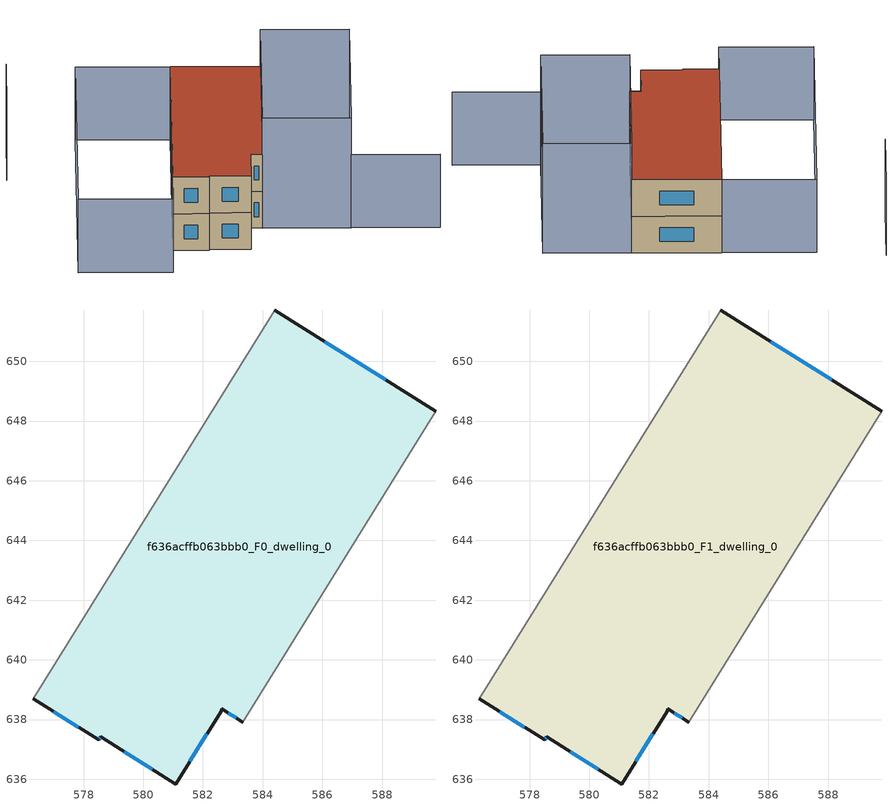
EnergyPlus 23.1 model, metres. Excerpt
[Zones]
f636acffb063bbb0_F0_dwelling_0
 floor ground (EU_floor_Construction): 589.8,648.33 583.33,637.92 582.64,638.36 582.6,638.28 581.09,635.84 578.57,637.42 578.51,637.32 576.31,638.69 584.4,651.72 z0
 wall outside (EU_wall_Construction): 576.31,638.69 578.51,637.32 578.57,637.42 581.09,635.84 582.6,638.28 582.64,638.36 583.33,637.92 / 589.8,648.33 584.4,651.72 z0:3
 wall adiabatic (EU_wall_Construction): 584.4,651.72 576.31,638.69 / 583.33,637.92 589.8,648.33 z0:3
 window (EU_Window_Construction): 577,638.26 577.82,637.75 / 588.12,649.39 586.08,650.67 / 582.85,638.22 583.11,638.05 / 581.56,636.6 582.13,637.52 / 579.36,636.93 580.3,636.33 / 578.53,637.35 578.55,637.39 z0.93:2.07
f636acffb063bbb0_F1_dwelling_0
 floor to f636acffb063bbb0_F0_dwelling_0 (EU_floor_Construction): 589.8,648.33 583.33,637.92 582.63,638.36 582.6,638.28 581.09,635.84 578.57,637.42 578.51,637.32 576.31,638.69 584.4,651.72 z3
 wall outside (EU_wall_Construction): 576.31,638.69 578.51,637.32 578.57,637.42 581.09,635.84 582.6,638.28 582.64,638.36 583.33,637.92 / 589.8,648.33 584.4,651.72 z3:6
 wall adiabatic (EU_wall_Construction): 584.4,651.72 576.31,638.69 / 583.33,637.92 589.8,648.33 z3:6
 window (EU_Window_Construction): 577,638.26 577.82,637.75 / 588.12,649.39 586.08,650.67 / 582.85,638.22 583.11,638.05 / 581.56,636.6 582.13,637.52 / 579.36,636.93 580.3,636.33 / 578.53,637.35 578.55,637.39 z3.93:5.07
 roof outside (EU_roof_Construction): 583.33,637.92 589.8,648.33 584.4,651.72 576.31,638.69 578.51,637.32 578.57,637.42 581.09,635.84 582.6,638.28 582.64,638.36 z6
shading: 593.96,631.25 588.63,634.56 / 588.63,634.56 595.11,645 / 574.81,658.25 571.66,653.19 / 584.41,651.73 574.72,636.12 / 574.72,636.12 569.02,639.66 / 569.02,639.66 578.71,655.26 / 578.71,655.26 584.41,651.73 z0:6; 583.32,637.89 589.8,648.33 / 589.8,648.33 595.13,645.02 / 595.13,645.02 588.64,634.59 / 588.64,634.59 583.32,637.89 z0:9
[Building]
EU S2 Campaign: North Axis=0; Terrain=City; Solar Distribution=FullExterior
[Site:Location]
Montreal-Trudeau.Intl.AP: Latitude=45.4667; Longitude=-73.75; Time Zone=-5; Elevation=36
[SizingPeriod:WeatherFileDays]
AnnualSizingPeriod: Begin Month=1; Begin Day of Month=1; End Month=12; End Day of Month=31; Day of Week for Start Day=Monday; Use Weather File Daylight Saving Period=No; Use Weather File Rain and Snow Indicators=No
[MATERIAL]
EU_InternalMass_Material: Roughness=MediumRough; Thickness=0.1; Conductivity=1; Density=1800; Specific Heat=900; Thermal Absorptance=0.9; Solar Absorptance=0.7; Visible Absorptance=0.7
[MATERIAL:NOMASS] Roughness=MediumRough; Thermal Absorptance=0.9; Solar Absorptance=0.7; Visible Absorptance=0.7
Name | Thermal Resistance
EU_wall_NoMass; EU_floor_NoMass | 1.51479
EU_roof_NoMass | 2.84114
[WINDOWMATERIAL:SIMPLEGLAZINGSYSTEM]
EU_Window_SimpleGlazing: UFactor=3.53504; Solar Heat Gain Coefficient=0.8; Visible Transmittance=0.8
[CONSTRUCTION]
EU_wall_Construction: EU_wall_NoMass
EU_roof_Construction: EU_roof_NoMass
EU_floor_Construction: EU_floor_NoMass
EU_Window_Construction: EU_Window_SimpleGlazing
EU_InternalMass_Construction: EU_InternalMass_Material
[ZONE] Type=1; Multiplier=1; Ceiling Height=autocalculate; Volume=284.552; Floor Area=autocalculate; Part of Total Floor Area=Yes
f636acffb063bbb0_F0_dwelling_0; f636acffb063bbb0_F1_dwelling_0
[INTERNALMASS] Construction=EU_InternalMass_Construction; Surface Area=94.8507
Name | Zone or ZoneList
f636acffb063bbb0_F0_dwelling_0_EU_InternalMass | f636acffb063bbb0_F0_dwelling_0
f636acffb063bbb0_F1_dwelling_0_EU_InternalMass | f636acffb063bbb0_F1_dwelling_0
[OTHEREQUIPMENT] Fuel Type=Electricity; Design Level Calculation Method=Watts/Area; Power per Zone Floor Area=1; Fraction Latent=0; Fraction Radiant=0; Fraction Lost=0; Carbon Dioxide Generation Rate=0; EndUse Subcategory=EU_Step8_InternalGains
Name | Zone or ZoneList or Space or SpaceList | Schedule
EU_Step8_InternalGain_f636acffb063bbb0_F0_dwelling_0_f000 | f636acffb063bbb0_F0_dwelling_0 | EU_Step8_GainSchedule_f636acffb063bbb0_F0_dwelling_0_f000
EU_Step8_InternalGain_f636acffb063bbb0_F1_dwelling_0_f000 | f636acffb063bbb0_F1_dwelling_0 | EU_Step8_GainSchedule_f636acffb063bbb0_F1_dwelling_0_f000
[ZONEVENTILATION:DESIGNFLOWRATE] Schedule=EU_AlwaysOn; Design Flow Rate Calculation Method=AirChanges/Hour; Air Changes per Hour=0.775154; Ventilation Type=Natural; Fan Pressure Rise=0; Fan Total Efficiency=1; Constant Term Coefficient=1; Temperature Term Coefficient=0; Velocity Term Coefficient=0; Velocity Squared Term Coefficient=0; Minimum Indoor Temperature=-100; Maximum Indoor Temperature=100; Delta Temperature=-100; Minimum Outdoor Temperature=-100; Maximum Outdoor Temperature=100; Maximum Wind Speed=40
Name | Zone or ZoneList or Space or SpaceList
EU_ConstantAir_f636acffb063bbb0_F0_dwelling_0 | f636acffb063bbb0_F0_dwelling_0
EU_ConstantAir_f636acffb063bbb0_F1_dwelling_0 | f636acffb063bbb0_F1_dwelling_0
[HVACTEMPLATE:THERMOSTAT] Constant Heating Setpoint=20; Constant Cooling Setpoint=50
EU_HeatOnly_f636acffb063bbb0_F0_dwelling_0; EU_HeatOnly_f636acffb063bbb0_F1_dwelling_0
[HVACTEMPLATE:ZONE:IDEALLOADSAIRSYSTEM] System Availability Schedule=EU_AlwaysOn; Maximum Heating Supply Air Temperature=50; Minimum Cooling Supply Air Temperature=13; Maximum Heating Supply Air Humidity Ratio=0.0156; Minimum Cooling Supply Air Humidity Ratio=0.0077; Heating Limit=NoLimit; Cooling Limit=NoLimit; Heating Availability Schedule=EU_AlwaysOn; Cooling Availability Schedule=EU_CoolingOff; Dehumidification Control Type=ConstantSensibleHeatRatio; Cooling Sensible Heat Ratio=0.7; Dehumidification Setpoint=60; Humidification Control Type=None; Humidification Setpoint=30; Outdoor Air Method=None; Outdoor Air Flow Rate per Person=0.00944; Outdoor Air Flow Rate per Zone Floor Area=0; Outdoor Air Flow Rate per Zone=0; Demand Controlled Ventilation Type=None; Outdoor Air Economizer Type=NoEconomizer; Heat Recovery Type=None; Sensible Heat Recovery Effectiveness=0.7; Latent Heat Recovery Effectiveness=0.65
Name | Template Thermostat
f636acffb063bbb0_F0_dwelling_0 | EU_HeatOnly_f636acffb063bbb0_F0_dwelling_0
f636acffb063bbb0_F1_dwelling_0 | EU_HeatOnly_f636acffb063bbb0_F1_dwelling_0
[SIZING:ZONE] Zone Cooling Design Supply Air Temperature Input Method=SupplyAirTemperature; Zone Cooling Design Supply Air Temperature=13; Zone Heating Design Supply Air Temperature Input Method=SupplyAirTemperature; Zone Heating Design Supply Air Temperature=50; Zone Cooling Design Supply Air Humidity Ratio=0.008; Zone Heating Design Supply Air Humidity Ratio=0.008; Cooling Design Air Flow Method=DesignDay; Cooling Design Air Flow Rate=0; Cooling Minimum Air Flow per Zone Floor Area=0.000762; Cooling Minimum Air Flow=0; Cooling Minimum Air Flow Fraction=0.2; Heating Design Air Flow Method=DesignDay; Heating Design Air Flow Rate=0; Heating Maximum Air Flow per Zone Floor Area=0.002032; Heating Maximum Air Flow=0.141576; Heating Maximum Air Flow Fraction=0.3; Account for Dedicated Outdoor Air System=No; Dedicated Outdoor Air System Control Strategy=NeutralSupplyAir; Dedicated Outdoor Air Low Setpoint Temperature for Design=autosize; Dedicated Outdoor Air High Setpoint Temperature for Design=autosize; Zone Load Sizing Method=Sensible Load Only No Latent Load; Zone Latent Cooling Design Supply Air Humidity Ratio Input Method=HumidityRatioDifference; Zone Cooling Design Supply Air Humidity Ratio Difference=0.005; Zone Latent Heating Design Supply Air Humidity Ratio Input Method=HumidityRatioDifference; Zone Humidification Design Supply Air Humidity Ratio Difference=0.005
f636acffb063bbb0_F0_dwelling_0; f636acffb063bbb0_F1_dwelling_0
[SCHEDULE:CONSTANT]
Name | Hourly Value
EU_AlwaysOn | 1
EU_CoolingOff | 0
[SCHEDULE:FILE] Column Number=1; Rows to Skip at Top=0; Number of Hours of Data=8760; Column Separator=Comma; Interpolate to Timestep=No; Minutes per Item=60; Adjust Schedule for Daylight Savings=Yes
Name | File
EU_Step8_GainSchedule_f636acffb063bbb0_F0_dwelling_0_f000 | ../../schedules/f636acffb063bbb0/f636acffb063bbb0_F0_dwelling_0_f000_gain.csv
EU_Step8_GainSchedule_f636acffb063bbb0_F1_dwelling_0_f000 | ../../schedules/f636acffb063bbb0/f636acffb063bbb0_F1_dwelling_0_f000_gain.csv
